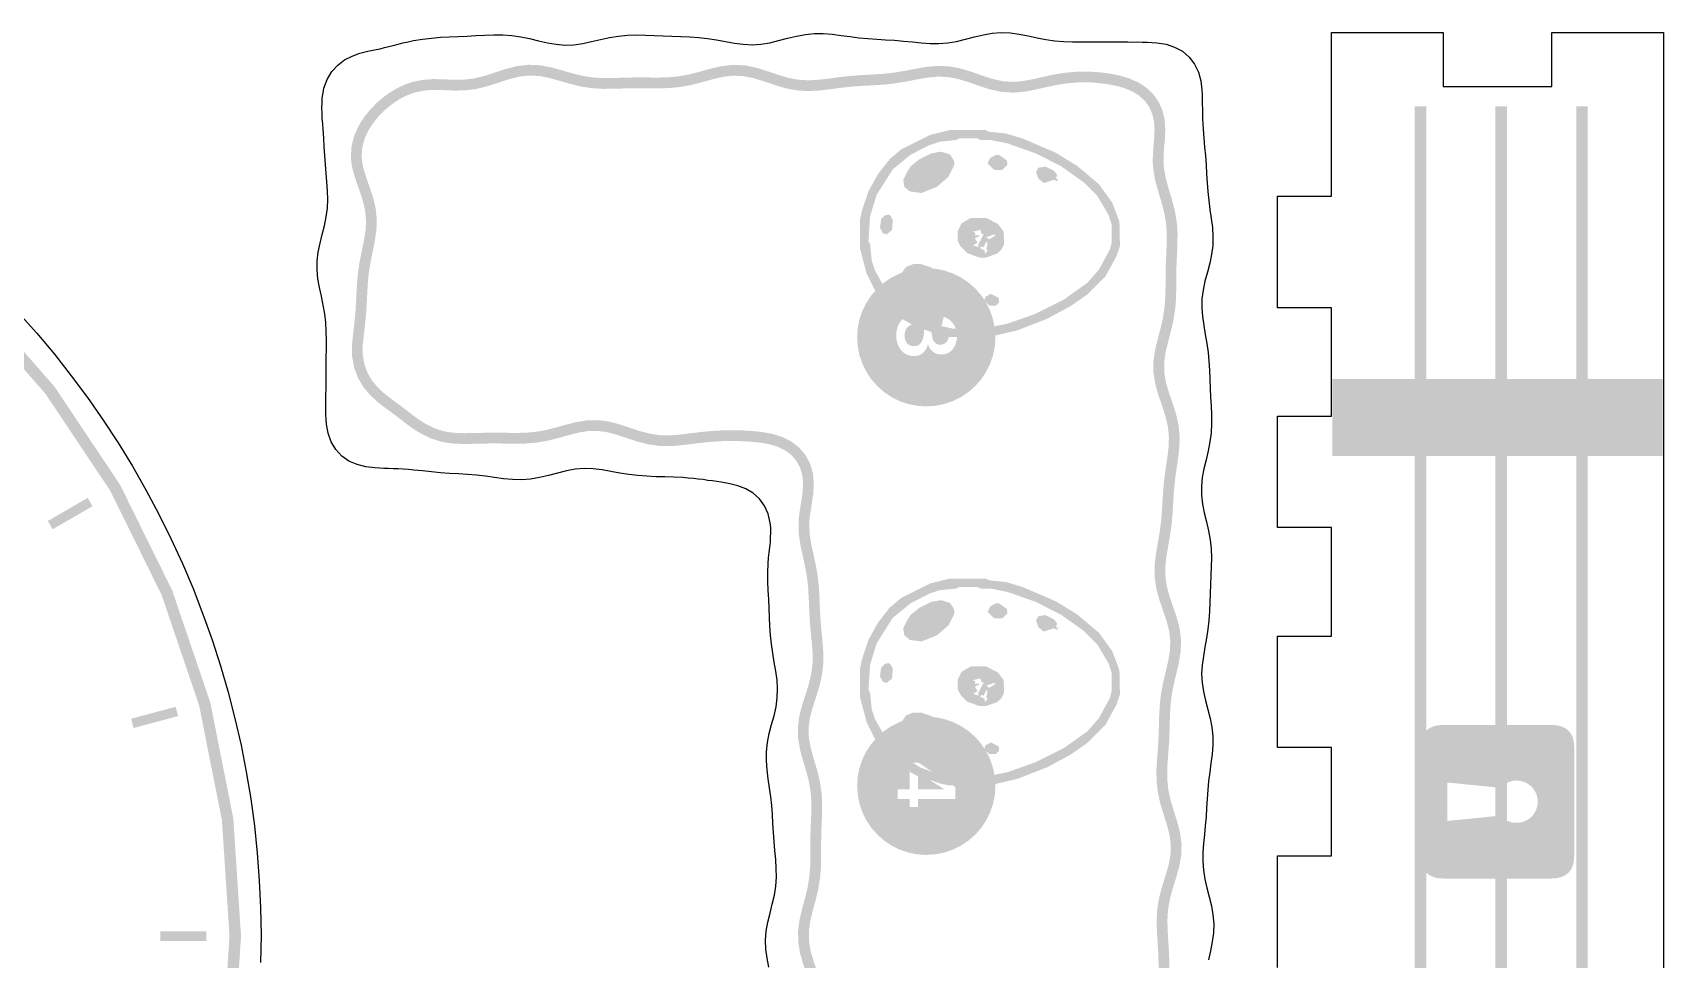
# Model space of a CAD drawing. Header units: millimetres. Extents: x 7 to 181, y 8 to 291.
# Drawn here: x 91.2 to 176, y 116.8 to 165 of the extents above; entities that cross this region are included whole.
import ezdxf

# ---------------------------------------------------------------- set-up
doc = ezdxf.new("R2010")
doc.units = ezdxf.units.MM
doc.layers.add('CUT', color=1, linetype='Continuous')
doc.layers.add('RASTER', color=7, linetype='Continuous')

msp = doc.modelspace()

# ---------------------------------------------------------------- hatches: boundary and pattern name
at = {"layer": 'RASTER'}
h = msp.add_hatch(color=7, dxfattribs=at)
h.paths.add_polyline_path([(102, 118), (101.598, 111.865), (100.398, 105.836), (98.422, 100.014), (95.703, 94.5), (92.288, 89.388), (88.234, 84.766), (83.612, 80.712), (78.5, 77.297), (72.986, 74.578), (67.164, 72.601), (61.135, 71.402), (55, 71), (48.865, 71.402), (42.835, 72.601), (37.014, 74.578), (31.5, 77.297), (26.388, 80.712), (21.766, 84.766), (17.712, 89.388), (14.297, 94.5), (11.578, 100.014), (9.601, 105.836), (8.402, 111.865), (8, 118), (8.402, 124.135), (9.601, 130.164), (11.578, 135.986), (14.297, 141.5), (17.712, 146.612), (21.766, 151.234), (26.388, 155.288), (31.5, 158.703), (37.014, 161.422), (42.835, 163.399), (48.865, 164.598), (55, 165), (61.135, 164.598), (67.164, 163.399), (72.986, 161.422), (78.5, 158.703), (83.612, 155.288), (88.234, 151.234), (92.288, 146.612), (95.703, 141.5), (98.422, 135.986), (100.398, 130.164), (101.598, 124.135)])
h.paths.add_polyline_path([(101.4, 118), (101.003, 111.944), (99.819, 105.991), (97.868, 100.243), (95.184, 94.8), (91.812, 89.753), (87.81, 85.19), (83.246, 81.188), (78.2, 77.816), (72.756, 75.132), (67.009, 73.181), (61.056, 71.997), (55, 71.6), (48.944, 71.997), (42.991, 73.181), (37.243, 75.132), (31.8, 77.816), (26.753, 81.188), (22.19, 85.19), (18.188, 89.753), (14.816, 94.8), (12.132, 100.243), (10.181, 105.991), (8.997, 111.944), (8.6, 118), (8.997, 124.056), (10.181, 130.009), (12.132, 135.757), (14.816, 141.2), (18.188, 146.247), (22.19, 150.81), (26.753, 154.812), (31.8, 158.184), (37.243, 160.868), (42.991, 162.819), (48.944, 164.003), (55, 164.4), (61.056, 164.003), (67.009, 162.819), (72.756, 160.868), (78.2, 158.184), (83.246, 154.812), (87.81, 150.81), (91.812, 146.247), (95.184, 141.2), (97.868, 135.757), (99.819, 130.009), (101.003, 124.056)], flags=0)
for points in [[(135.278, 97.627), (134.777, 97.63), (134.336, 97.717), (133.933, 97.875), (133.57, 98.091), (133.246, 98.351), (132.961, 98.644), (132.71, 98.965), (132.492, 99.313), (132.307, 99.689), (132.163, 100.095), (132.07, 100.531), (132.039, 101), (132.079, 101.508), (132.131, 101.768), (132.189, 102.043), (132.32, 102.605), (132.415, 103.189), (132.437, 103.786), (132.367, 104.384), (132.218, 104.97), (132.024, 105.539), (131.835, 106.088), (131.691, 106.62), (131.617, 107.141), (131.618, 107.662), (131.679, 108.195), (131.777, 108.744), (131.878, 109.307), (131.958, 109.877), (132.01, 110.446), (132.042, 111.008), (132.074, 111.561), (132.123, 112.109), (132.194, 112.659), (132.276, 113.218), (132.343, 113.791), (132.362, 114.378), (132.309, 114.97), (132.18, 115.558), (131.999, 116.131), (131.808, 116.685), (131.651, 117.221), (131.563, 117.741), (131.557, 118.255), (131.63, 118.779), (131.76, 119.319), (131.911, 119.877), (132.047, 120.449), (132.14, 121.028), (132.186, 121.605), (132.196, 122.174), (132.195, 122.733), (132.202, 123.285), (132.221, 123.838), (132.245, 124.4), (132.25, 124.972), (132.211, 125.554), (132.115, 126.137), (131.969, 126.712), (131.801, 127.272), (131.651, 127.814), (131.557, 128.339), (131.543, 128.853), (131.613, 129.37), (131.755, 129.903), (131.936, 130.455), (132.112, 131.025), (132.245, 131.609), (132.31, 132.198), (132.31, 132.782), (132.268, 133.353), (132.212, 133.912), (132.165, 134.463), (132.135, 135.014), (132.114, 135.572), (132.083, 136.139), (132.023, 136.712), (131.927, 137.285), (131.804, 137.849), (131.683, 138.399), (131.598, 138.932), (131.579, 139.46), (131.591, 139.707), (131.624, 139.959), (131.705, 140.483), (131.782, 141.007), (131.817, 141.543), (131.772, 142.079), (131.626, 142.593), (131.376, 143.059), (131.033, 143.455), (130.618, 143.768), (130.158, 143.994), (129.673, 144.145), (129.177, 144.238), (128.675, 144.293), (128.159, 144.327), (127.618, 144.343), (127.329, 144.337), (127.04, 144.332), (126.493, 144.299), (125.945, 144.248), (125.402, 144.181), (124.869, 144.114), (124.35, 144.073), (123.841, 144.079), (123.334, 144.147), (122.82, 144.276), (122.292, 144.449), (121.746, 144.632), (121.182, 144.783), (120.605, 144.864), (120.024, 144.856), (119.453, 144.766), (118.898, 144.625), (118.36, 144.472), (117.835, 144.341), (117.318, 144.252), (116.801, 144.208), (116.276, 144.199), (115.741, 144.207), (115.198, 144.213), (114.654, 144.206), (114.115, 144.192), (113.586, 144.185), (113.062, 144.207), (112.799, 144.243), (112.542, 144.289), (112.052, 144.45), (111.621, 144.663), (111.241, 144.905), (110.903, 145.152), (110.596, 145.39), (110.302, 145.615), (110.011, 145.829), (109.715, 146.048), (109.414, 146.288), (109.116, 146.569), (108.837, 146.902), (108.6, 147.294), (108.429, 147.741), (108.339, 148.245), (108.334, 148.509), (108.339, 148.779), (108.392, 149.311), (108.456, 149.849), (108.509, 150.395), (108.545, 150.94), (108.57, 151.48), (108.6, 152.011), (108.652, 152.536), (108.734, 153.06), (108.841, 153.592), (108.954, 154.136), (109.041, 154.696), (109.069, 155.269), (109.016, 155.846), (108.885, 156.415), (108.705, 156.969), (108.515, 157.505), (108.356, 158.03), (108.308, 158.29), (108.277, 158.551), (108.309, 159.064), (108.436, 159.531), (108.634, 159.956), (108.878, 160.335), (109.15, 160.668), (109.437, 160.961), (109.735, 161.22), (110.046, 161.447), (110.375, 161.646), (110.728, 161.812), (111.112, 161.94), (111.531, 162.023), (111.988, 162.059), (112.491, 162.053), (112.756, 162.035), (113.044, 162.025), (113.621, 162.028), (114.214, 162.1), (114.8, 162.241), (115.371, 162.424), (115.924, 162.605), (116.458, 162.743), (116.977, 162.806), (117.494, 162.784), (118.023, 162.684), (118.571, 162.532), (119.136, 162.368), (119.715, 162.23), (120.3, 162.143), (120.883, 162.112), (121.455, 162.118), (122.017, 162.136), (122.572, 162.147), (123.128, 162.144), (123.693, 162.139), (124.268, 162.152), (124.85, 162.207), (125.432, 162.313), (126.005, 162.46), (126.562, 162.615), (127.101, 162.74), (127.624, 162.8), (128.141, 162.778), (128.666, 162.674), (129.208, 162.507), (129.77, 162.315), (130.349, 162.143), (130.941, 162.031), (131.536, 161.996), (132.121, 162.027), (132.692, 162.095), (133.251, 162.17), (133.803, 162.23), (134.355, 162.269), (134.915, 162.297), (135.484, 162.335), (136.058, 162.399), (136.63, 162.493), (137.191, 162.603), (137.738, 162.698), (138.268, 162.747), (138.79, 162.727), (139.316, 162.629), (139.855, 162.466), (140.413, 162.269), (140.991, 162.083), (141.584, 161.955), (142.186, 161.915), (142.782, 161.963), (143.362, 162.072), (143.926, 162.202), (144.476, 162.318), (145.019, 162.4), (145.565, 162.447), (145.836, 162.451), (146.11, 162.452), (146.634, 162.417), (147.128, 162.353), (147.591, 162.262), (148.02, 162.138), (148.411, 161.97), (148.757, 161.752), (149.049, 161.482), (149.277, 161.163), (149.437, 160.8), (149.527, 160.399), (149.553, 159.967), (149.53, 159.506), (149.487, 159.015), (149.462, 158.494), (149.462, 158.21), (149.49, 157.91), (149.588, 157.336), (149.745, 156.761), (149.915, 156.203), (150.058, 155.661), (150.151, 155.129), (150.189, 154.595), (150.184, 154.053), (150.159, 153.5), (150.135, 152.937), (150.124, 152.373), (150.123, 151.815), (150.112, 151.266), (150.073, 150.726), (149.99, 150.189), (149.865, 149.645), (149.716, 149.088), (149.578, 148.513), (149.495, 147.921), (149.498, 147.32), (149.595, 146.723), (149.763, 146.142), (149.957, 145.579), (150.131, 145.035), (150.251, 144.506), (150.3, 143.984), (150.283, 143.455), (150.218, 142.913), (150.133, 142.356), (150.057, 141.79), (150.003, 141.221), (149.968, 140.657), (149.937, 140.102), (149.889, 139.555), (149.816, 139.008), (149.719, 138.455), (149.622, 137.888), (149.556, 137.306), (149.556, 136.712), (149.639, 136.117), (149.795, 135.532), (149.99, 134.965), (150.176, 134.417), (150.313, 133.887), (150.373, 133.369), (150.353, 132.85), (150.264, 132.318), (150.134, 131.769), (149.999, 131.204), (149.891, 130.629), (149.825, 130.052), (149.794, 129.481), (149.78, 128.92), (149.762, 128.366), (149.729, 127.814), (149.686, 127.255), (149.652, 126.685), (149.656, 126.103), (149.719, 125.516), (149.846, 124.932), (150.017, 124.361), (150.193, 123.808), (150.331, 123.273), (150.399, 122.754), (150.382, 122.24), (150.285, 121.715), (150.129, 121.173), (149.953, 120.612), (149.8, 120.035), (149.699, 119.45), (149.662, 118.864), (149.673, 118.288), (149.708, 117.724), (149.742, 117.169), (149.761, 116.617), (149.771, 116.059), (149.787, 115.492), (149.831, 114.917), (149.919, 114.339), (150.045, 113.767), (150.188, 113.208), (150.309, 112.666), (150.375, 112.141), (150.365, 111.625), (150.272, 111.104), (150.112, 110.567), (149.917, 110.011), (149.734, 109.436), (149.605, 108.846), (149.556, 108.251), (149.583, 107.662), (149.662, 107.087), (149.756, 106.526), (149.839, 105.976), (149.897, 105.429), (149.933, 104.878), (149.964, 104.318), (150.01, 103.75), (150.08, 103.18), (150.169, 102.618), (150.254, 102.063), (150.277, 101.792), (150.288, 101.525), (150.23, 101.015), (150.083, 100.56), (149.86, 100.16), (149.583, 99.818), (149.276, 99.534), (148.959, 99.299), (148.642, 99.096), (148.328, 98.904), (148.013, 98.709), (147.688, 98.5), (147.34, 98.278), (146.955, 98.055), (146.509, 97.844), (146.749, 97.338), (147.215, 97.559), (147.63, 97.799), (147.989, 98.028), (148.312, 98.235), (148.621, 98.427), (148.939, 98.621), (149.278, 98.839), (149.635, 99.104), (149.993, 99.436), (150.325, 99.847), (150.597, 100.338), (150.778, 100.897), (150.847, 101.49), (150.836, 101.825), (150.81, 102.135), (150.722, 102.704), (150.635, 103.258), (150.567, 103.806), (150.524, 104.355), (150.492, 104.912), (150.455, 105.478), (150.395, 106.048), (150.31, 106.615), (150.216, 107.171), (150.141, 107.713), (150.116, 108.241), (150.159, 108.763), (150.275, 109.29), (150.449, 109.833), (150.645, 110.394), (150.817, 110.974), (150.922, 111.57), (150.935, 112.17), (150.861, 112.763), (150.733, 113.338), (150.591, 113.896), (150.47, 114.441), (150.388, 114.98), (150.346, 115.522), (150.331, 116.072), (150.322, 116.631), (150.301, 117.196), (150.268, 117.758), (150.233, 118.311), (150.222, 118.852), (150.256, 119.384), (150.347, 119.915), (150.492, 120.456), (150.666, 121.012), (150.83, 121.587), (150.939, 122.179), (150.959, 122.782), (150.881, 123.38), (150.732, 123.962), (150.553, 124.526), (150.389, 125.072), (150.272, 125.606), (150.215, 126.135), (150.212, 126.67), (150.245, 127.217), (150.288, 127.776), (150.322, 128.34), (150.34, 128.904), (150.354, 129.459), (150.383, 130.005), (150.445, 130.545), (150.547, 131.088), (150.679, 131.64), (150.813, 132.208), (150.91, 132.793), (150.933, 133.391), (150.863, 133.99), (150.713, 134.577), (150.52, 135.146), (150.331, 135.696), (150.188, 136.229), (150.115, 136.751), (150.115, 137.274), (150.176, 137.809), (150.272, 138.359), (150.369, 138.923), (150.446, 139.493), (150.496, 140.062), (150.528, 140.624), (150.561, 141.178), (150.614, 141.726), (150.688, 142.277), (150.773, 142.837), (150.842, 143.412), (150.861, 144.001), (150.805, 144.595), (150.672, 145.183), (150.489, 145.756), (150.297, 146.311), (150.142, 146.847), (150.056, 147.367), (150.054, 147.883), (150.129, 148.408), (150.259, 148.95), (150.408, 149.51), (150.54, 150.083), (150.63, 150.663), (150.672, 151.24), (150.683, 151.809), (150.685, 152.367), (150.695, 152.92), (150.719, 153.475), (150.745, 154.038), (150.749, 154.613), (150.707, 155.197), (150.606, 155.781), (150.454, 156.356), (150.284, 156.916), (150.135, 157.458), (150.044, 157.991), (150.022, 158.236), (150.022, 158.476), (150.046, 158.977), (150.089, 159.467), (150.113, 159.969), (150.082, 160.477), (149.97, 160.975), (149.764, 161.441), (149.469, 161.853), (149.098, 162.197), (148.672, 162.466), (148.209, 162.665), (147.723, 162.807), (147.217, 162.906), (146.689, 162.975), (146.134, 163.012), (145.83, 163.012), (145.53, 163.006), (144.953, 162.957), (144.376, 162.869), (143.805, 162.749), (143.247, 162.62), (142.707, 162.519), (142.182, 162.476), (141.663, 162.51), (141.136, 162.624), (140.592, 162.8), (140.03, 162.998), (139.448, 163.174), (138.853, 163.283), (138.254, 163.307), (137.664, 163.254), (137.09, 163.154), (136.53, 163.045), (135.981, 162.954), (135.434, 162.893), (134.882, 162.857), (134.321, 162.828), (133.753, 162.788), (133.184, 162.727), (132.622, 162.651), (132.073, 162.585), (131.537, 162.556), (131.011, 162.587), (130.482, 162.688), (129.94, 162.848), (129.381, 163.04), (128.803, 163.217), (128.207, 163.335), (127.603, 163.36), (127.006, 163.292), (126.424, 163.158), (125.86, 163.001), (125.312, 162.861), (124.773, 162.762), (124.235, 162.712), (123.689, 162.699), (123.132, 162.705), (122.568, 162.707), (122.002, 162.696), (121.443, 162.678), (120.895, 162.672), (120.356, 162.701), (119.821, 162.78), (119.279, 162.909), (118.724, 163.071), (118.15, 163.23), (117.559, 163.34), (116.955, 163.366), (116.354, 163.294), (115.766, 163.143), (115.198, 162.957), (114.649, 162.781), (114.114, 162.652), (113.586, 162.587), (113.049, 162.586), (112.784, 162.595), (112.508, 162.613), (111.97, 162.619), (111.455, 162.578), (110.97, 162.482), (110.521, 162.332), (110.111, 162.14), (109.735, 161.914), (109.385, 161.658), (109.052, 161.369), (108.731, 161.041), (108.424, 160.663), (108.143, 160.226), (107.909, 159.722), (107.756, 159.154), (107.717, 158.553), (107.753, 158.209), (107.814, 157.888), (107.983, 157.33), (108.174, 156.788), (108.345, 156.265), (108.462, 155.757), (108.508, 155.257), (108.484, 154.753), (108.403, 154.237), (108.292, 153.704), (108.182, 153.159), (108.096, 152.607), (108.041, 152.055), (108.01, 151.509), (107.985, 150.972), (107.951, 150.44), (107.898, 149.909), (107.835, 149.371), (107.781, 148.819), (107.773, 148.508), (107.783, 148.176), (107.889, 147.592), (108.096, 147.049), (108.38, 146.578), (108.707, 146.186), (109.046, 145.865), (109.373, 145.603), (109.679, 145.378), (109.966, 145.166), (110.254, 144.946), (110.566, 144.704), (110.926, 144.441), (111.348, 144.174), (111.841, 143.931), (112.392, 143.749), (112.711, 143.69), (113.02, 143.648), (113.578, 143.625), (114.126, 143.632), (114.665, 143.646), (115.199, 143.652), (115.734, 143.647), (116.277, 143.639), (116.829, 143.648), (117.39, 143.696), (117.951, 143.793), (118.504, 143.93), (119.043, 144.084), (119.566, 144.217), (120.072, 144.297), (120.569, 144.305), (121.07, 144.234), (121.584, 144.096), (122.116, 143.917), (122.665, 143.738), (123.228, 143.597), (123.8, 143.52), (124.368, 143.513), (124.926, 143.557), (125.471, 143.625), (126.006, 143.691), (126.536, 143.74), (127.065, 143.773), (127.339, 143.777), (127.611, 143.783), (128.133, 143.767), (128.627, 143.735), (129.096, 143.684), (129.538, 143.601), (129.951, 143.474), (130.325, 143.29), (130.65, 143.046), (130.914, 142.742), (131.106, 142.383), (131.22, 141.979), (131.256, 141.538), (131.225, 141.066), (131.15, 140.567), (131.07, 140.04), (131.032, 139.757), (131.019, 139.455), (131.041, 138.877), (131.132, 138.295), (131.256, 137.73), (131.376, 137.179), (131.468, 136.636), (131.524, 136.095), (131.554, 135.546), (131.575, 134.988), (131.606, 134.424), (131.654, 133.86), (131.709, 133.304), (131.75, 132.76), (131.751, 132.229), (131.692, 131.702), (131.571, 131.171), (131.402, 130.626), (131.217, 130.062), (131.064, 129.48), (130.984, 128.883), (131, 128.281), (131.104, 127.69), (131.262, 127.117), (131.429, 126.562), (131.567, 126.022), (131.655, 125.49), (131.69, 124.956), (131.684, 124.414), (131.661, 123.86), (131.641, 123.298), (131.635, 122.735), (131.636, 122.179), (131.626, 121.632), (131.584, 121.094), (131.497, 120.558), (131.368, 120.015), (131.217, 119.458), (131.079, 118.883), (130.998, 118.291), (131.005, 117.69), (131.105, 117.095), (131.274, 116.515), (131.467, 115.955), (131.639, 115.412), (131.755, 114.884), (131.802, 114.362), (131.784, 113.833), (131.72, 113.291), (131.639, 112.735), (131.566, 112.17), (131.515, 111.602), (131.483, 111.04), (131.451, 110.487), (131.401, 109.941), (131.324, 109.396), (131.225, 108.843), (131.125, 108.277), (131.058, 107.695), (131.058, 107.101), (131.142, 106.507), (131.299, 105.923), (131.494, 105.357), (131.681, 104.81), (131.817, 104.281), (131.877, 103.764), (131.857, 103.246), (131.77, 102.714), (131.642, 102.166), (131.582, 101.879), (131.523, 101.575), (131.478, 101.005), (131.514, 100.455), (131.624, 99.943), (131.791, 99.472), (132.002, 99.041), (132.251, 98.643), (132.539, 98.275), (132.87, 97.935), (133.251, 97.63), (133.687, 97.372), (134.18, 97.179), (134.722, 97.072), (135.274, 97.066)], [(163.7, 161.2), (163.7, 88.8), (163.1, 88.8), (163.1, 161.2)], [(167.9, 161.2), (167.9, 88.8), (167.3, 88.8), (167.3, 161.2)], [(172.1, 161.2), (172.1, 88.8), (171.5, 88.8), (171.5, 161.2)], [(176, 147), (176, 143), (158.8, 143), (158.8, 147)], [(162.79, 145), (162.785, 144.928), (162.771, 144.858), (162.748, 144.79), (162.716, 144.725), (162.676, 144.665), (162.629, 144.611), (162.575, 144.564), (162.515, 144.524), (162.45, 144.492), (162.382, 144.469), (162.312, 144.455), (162.24, 144.45), (162.168, 144.455), (162.098, 144.469), (162.03, 144.492), (161.965, 144.524), (161.905, 144.564), (161.851, 144.611), (161.804, 144.665), (161.764, 144.725), (161.732, 144.79), (161.709, 144.858), (161.695, 144.928), (161.69, 145), (161.695, 145.072), (161.709, 145.142), (161.732, 145.21), (161.764, 145.275), (161.804, 145.335), (161.851, 145.389), (161.905, 145.436), (161.965, 145.476), (162.03, 145.508), (162.098, 145.531), (162.168, 145.545), (162.24, 145.55), (162.312, 145.545), (162.382, 145.531), (162.45, 145.508), (162.515, 145.476), (162.575, 145.436), (162.629, 145.389), (162.676, 145.335), (162.716, 145.275), (162.748, 145.21), (162.771, 145.142), (162.785, 145.072)], [(167.95, 145), (167.945, 144.928), (167.931, 144.858), (167.908, 144.79), (167.876, 144.725), (167.836, 144.665), (167.789, 144.611), (167.735, 144.564), (167.675, 144.524), (167.61, 144.492), (167.542, 144.469), (167.472, 144.455), (167.4, 144.45), (167.328, 144.455), (167.258, 144.469), (167.19, 144.492), (167.125, 144.524), (167.065, 144.564), (167.011, 144.611), (166.964, 144.665), (166.924, 144.725), (166.892, 144.79), (166.869, 144.858), (166.855, 144.928), (166.85, 145), (166.855, 145.072), (166.869, 145.142), (166.892, 145.21), (166.924, 145.275), (166.964, 145.335), (167.011, 145.389), (167.065, 145.436), (167.125, 145.476), (167.19, 145.508), (167.258, 145.531), (167.328, 145.545), (167.4, 145.55), (167.472, 145.545), (167.542, 145.531), (167.61, 145.508), (167.675, 145.476), (167.735, 145.436), (167.789, 145.389), (167.836, 145.335), (167.876, 145.275), (167.908, 145.21), (167.931, 145.142), (167.945, 145.072)], [(173.11, 145), (173.105, 144.928), (173.091, 144.858), (173.068, 144.79), (173.036, 144.725), (172.996, 144.665), (172.949, 144.611), (172.895, 144.564), (172.835, 144.524), (172.77, 144.492), (172.702, 144.469), (172.632, 144.455), (172.56, 144.45), (172.488, 144.455), (172.418, 144.469), (172.35, 144.492), (172.285, 144.524), (172.225, 144.564), (172.171, 144.611), (172.124, 144.665), (172.084, 144.725), (172.052, 144.79), (172.029, 144.858), (172.015, 144.928), (172.01, 145), (172.015, 145.072), (172.029, 145.142), (172.052, 145.21), (172.084, 145.275), (172.124, 145.335), (172.171, 145.389), (172.225, 145.436), (172.285, 145.476), (172.35, 145.508), (172.418, 145.531), (172.488, 145.545), (172.56, 145.55), (172.632, 145.545), (172.702, 145.531), (172.77, 145.508), (172.835, 145.476), (172.895, 145.436), (172.949, 145.389), (172.996, 145.335), (173.036, 145.275), (173.068, 145.21), (173.091, 145.142), (173.105, 145.072)], [(91.941, 139.617), (94.019, 140.817), (94.269, 140.383), (92.191, 139.183)], [(96.277, 129.319), (98.595, 129.94), (98.725, 129.457), (96.406, 128.836)], [(97.8, 118.25), (100.2, 118.25), (100.2, 117.75), (97.8, 117.75)]]:
    msp.add_hatch(color=7, dxfattribs=at).paths.add_polyline_path(points)
h = msp.add_hatch(color=7, dxfattribs=at)
h.paths.add_polyline_path([(147.725, 155.199), (147.751, 153.933), (147.579, 153.416), (147.002, 152.357), (146.054, 151.409), (145.193, 150.806), (143.961, 150.143), (142.411, 149.54), (140.947, 149.196), (138.879, 149.196), (138.449, 149.282), (137.157, 149.713), (136.442, 150.117), (135.322, 151.151), (134.978, 151.668), (134.573, 152.469), (134.228, 153.761), (134.228, 155.311), (134.314, 155.742), (134.659, 156.775), (135.15, 157.663), (135.753, 158.438), (136.356, 158.955), (137.846, 159.704), (138.879, 159.962), (140.774, 159.962), (140.947, 159.876), (141.808, 159.79), (142.669, 159.532), (144.418, 158.782), (145.537, 158.093), (146.657, 157.146), (147.346, 156.198)])
h.paths.add_polyline_path([(147.32, 155.053), (147.148, 155.57), (146.571, 156.543), (145.882, 157.232), (144.676, 158.093), (143.358, 158.756), (141.894, 159.273), (141.033, 159.446), (140.516, 159.446), (140.344, 159.532), (139.396, 159.532), (139.224, 159.446), (138.363, 159.359), (137.846, 159.187), (136.873, 158.696), (135.925, 157.921), (135.09, 156.603), (134.745, 155.483), (134.659, 154.191), (134.745, 154.019), (134.831, 153.158), (135.004, 152.641), (135.753, 151.323), (136.27, 150.806), (137.389, 150.117), (138.277, 149.799), (139.052, 149.626), (140.602, 149.626), (141.894, 149.885), (143.358, 150.402), (144.848, 151.151), (146.054, 152.012), (146.657, 152.701), (147.234, 153.761), (147.32, 154.105)], flags=0)
h.paths.add_polyline_path([(144.538, 157.439), (144.478, 157.292), (144.306, 157.378), (143.789, 157.206), (143.505, 157.439), (143.384, 157.783), (143.505, 158.007), (143.875, 158.067), (144.332, 157.835), (144.478, 157.637), (144.418, 157.404)], flags=0)
h.paths.add_polyline_path([(141.868, 158.386), (141.894, 158.154), (141.636, 157.895), (141.205, 157.895), (140.86, 158.24), (141.007, 158.524), (141.291, 158.67), (141.463, 158.67)], flags=0)
h.paths.add_polyline_path([(141.696, 154.682), (141.722, 154.019), (141.575, 153.735), (141.351, 153.528), (140.774, 153.33), (140.43, 153.33), (139.801, 153.563), (139.457, 153.907), (139.31, 154.191), (139.31, 154.708), (139.508, 155.113), (139.999, 155.397), (140.774, 155.397), (141.403, 155.079)], flags=0)
h.paths.add_polyline_path([(141.438, 151.237), (141.463, 151.005), (141.291, 150.832), (140.947, 150.832), (140.688, 151.091), (140.749, 151.289), (141.033, 151.435)], flags=0)
h.paths.add_polyline_path([(141.265, 154.476), (141.205, 154.536), (140.8, 154.39), (140.947, 154.278)], flags=0)
h.paths.add_polyline_path([(140.86, 154.105), (140.8, 154.166), (140.662, 153.873), (140.542, 153.907), (140.456, 153.821), (140.714, 153.701), (140.714, 153.528), (140.86, 153.675), (140.8, 153.787)], flags=0)
h.paths.add_polyline_path([(140.662, 154.562), (140.542, 154.562), (140.49, 154.769), (140.111, 154.682), (140.232, 154.596), (140.197, 154.476), (140.404, 154.51), (140.43, 154.45), (140.197, 154.338), (140.344, 154.105), (140.111, 153.959), (140.404, 153.873), (140.37, 153.993)], flags=0)
h.paths.add_polyline_path([(139.112, 158.386), (139.138, 158.154), (138.819, 157.525), (138.216, 157.008), (137.415, 156.689), (136.812, 156.775), (136.528, 157.008), (136.468, 157.378), (136.7, 157.835), (136.873, 158.093), (137.303, 158.438), (137.932, 158.756), (138.449, 158.843), (138.905, 158.696)], flags=0)
h.paths.add_polyline_path([(138.94, 151.754), (138.966, 151.263), (138.854, 151.03), (138.535, 150.832), (137.846, 150.832), (136.959, 151.237), (136.528, 151.668), (136.295, 152.124), (136.295, 152.383), (136.614, 152.839), (136.985, 152.986), (137.415, 152.986), (137.992, 152.788), (137.958, 152.667), (138.165, 152.357), (138.044, 152.236), (138.363, 152.21), (138.475, 152.064), (138.595, 152.098), (138.595, 151.978), (138.449, 151.866), (138.535, 151.78), (138.767, 151.978), (138.733, 152.064), (138.044, 152.667), (138.104, 152.727), (138.475, 152.495), (138.819, 152.064), (138.879, 151.952), (138.819, 151.806)], flags=0)
h.paths.add_polyline_path([(135.925, 155.285), (135.891, 154.769), (135.606, 154.536), (135.408, 154.596), (135.262, 154.881), (135.322, 155.337), (135.494, 155.509), (135.693, 155.57), (135.805, 155.509)], flags=0)
h = msp.add_hatch(color=7, dxfattribs=at)
h.paths.add_polyline_path([(141.27, 149.179), (141.239, 148.709), (141.147, 148.247), (140.996, 147.801), (140.787, 147.379), (140.526, 146.987), (140.215, 146.633), (139.861, 146.323), (139.47, 146.061), (139.047, 145.853), (138.602, 145.702), (138.14, 145.61), (137.67, 145.579), (137.2, 145.61), (136.738, 145.702), (136.292, 145.853), (135.87, 146.061), (135.479, 146.323), (135.125, 146.633), (134.814, 146.987), (134.553, 147.379), (134.344, 147.801), (134.193, 148.247), (134.101, 148.709), (134.07, 149.179), (134.101, 149.649), (134.193, 150.11), (134.344, 150.556), (134.553, 150.978), (134.814, 151.37), (135.125, 151.724), (135.479, 152.034), (135.87, 152.296), (136.292, 152.504), (136.738, 152.656), (137.2, 152.748), (137.67, 152.778), (138.14, 152.748), (138.602, 152.656), (139.047, 152.504), (139.47, 152.296), (139.861, 152.034), (140.215, 151.724), (140.526, 151.37), (140.787, 150.978), (140.996, 150.556), (141.147, 150.11), (141.239, 149.649)])
h.paths.add_polyline_path([(137.955, 149.574), (137.547, 149.574), (137.547, 149.446), (137.546, 149.416), (137.545, 149.386), (137.543, 149.356), (137.54, 149.325), (137.537, 149.293), (137.532, 149.262), (137.527, 149.23), (137.521, 149.198), (137.514, 149.166), (137.507, 149.134), (137.498, 149.104), (137.488, 149.074), (137.477, 149.045), (137.465, 149.017), (137.452, 148.989), (137.438, 148.962), (137.423, 148.936), (137.407, 148.911), (137.39, 148.887), (137.371, 148.865), (137.35, 148.843), (137.329, 148.823), (137.306, 148.804), (137.281, 148.786), (137.256, 148.769), (137.229, 148.755), (137.2, 148.743), (137.17, 148.733), (137.139, 148.726), (137.107, 148.72), (137.072, 148.717), (137.037, 148.716), (137.004, 148.716), (136.972, 148.719), (136.941, 148.723), (136.912, 148.728), (136.884, 148.735), (136.857, 148.743), (136.832, 148.753), (136.808, 148.765), (136.785, 148.777), (136.763, 148.791), (136.742, 148.805), (136.723, 148.821), (136.704, 148.837), (136.687, 148.855), (136.67, 148.873), (136.655, 148.892), (136.64, 148.912), (136.627, 148.933), (136.615, 148.954), (136.603, 148.976), (136.593, 148.998), (136.584, 149.022), (136.575, 149.046), (136.568, 149.07), (136.561, 149.095), (136.556, 149.12), (136.551, 149.145), (136.547, 149.17), (136.544, 149.194), (136.542, 149.219), (136.541, 149.243), (136.54, 149.268), (136.542, 149.327), (136.548, 149.383), (136.557, 149.437), (136.571, 149.487), (136.588, 149.535), (136.609, 149.58), (136.634, 149.622), (136.663, 149.661), (136.695, 149.697), (136.728, 149.73), (136.763, 149.76), (136.8, 149.788), (136.839, 149.812), (136.879, 149.833), (136.921, 149.851), (136.965, 149.867), (136.816, 150.343), (136.77, 150.327), (136.726, 150.31), (136.683, 150.291), (136.642, 150.271), (136.603, 150.249), (136.565, 150.226), (136.528, 150.201), (136.493, 150.175), (136.46, 150.147), (136.429, 150.118), (136.399, 150.089), (136.37, 150.058), (136.343, 150.026), (136.318, 149.993), (136.295, 149.959), (136.273, 149.924), (136.252, 149.888), (136.233, 149.851), (136.215, 149.814), (136.199, 149.775), (136.184, 149.735), (136.17, 149.695), (136.158, 149.654), (136.147, 149.612), (136.138, 149.569), (136.13, 149.526), (136.123, 149.482), (136.117, 149.437), (136.113, 149.391), (136.109, 149.345), (136.108, 149.298), (136.107, 149.251), (136.108, 149.203), (136.11, 149.156), (136.115, 149.108), (136.121, 149.061), (136.129, 149.014), (136.139, 148.967), (136.151, 148.92), (136.164, 148.873), (136.179, 148.827), (136.196, 148.782), (136.215, 148.738), (136.236, 148.695), (136.258, 148.653), (136.282, 148.613), (136.308, 148.573), (136.336, 148.535), (136.366, 148.498), (136.397, 148.463), (136.431, 148.43), (136.466, 148.399), (136.503, 148.37), (136.542, 148.342), (136.582, 148.317), (136.625, 148.293), (136.67, 148.272), (136.716, 148.253), (136.764, 148.237), (136.814, 148.225), (136.866, 148.215), (136.92, 148.207), (136.975, 148.203), (137.033, 148.202), (137.102, 148.204), (137.168, 148.212), (137.231, 148.226), (137.291, 148.245), (137.349, 148.269), (137.404, 148.299), (137.457, 148.333), (137.506, 148.374), (137.553, 148.418), (137.594, 148.466), (137.632, 148.517), (137.665, 148.572), (137.694, 148.629), (137.719, 148.69), (137.739, 148.754), (137.755, 148.822), (137.763, 148.822), (137.78, 148.762), (137.801, 148.705), (137.826, 148.651), (137.855, 148.6), (137.888, 148.553), (137.925, 148.508), (137.967, 148.467), (138.012, 148.429), (138.06, 148.395), (138.11, 148.365), (138.161, 148.34), (138.214, 148.319), (138.269, 148.303), (138.325, 148.292), (138.383, 148.285), (138.443, 148.282), (138.493, 148.284), (138.542, 148.287), (138.589, 148.293), (138.634, 148.302), (138.678, 148.312), (138.72, 148.325), (138.761, 148.341), (138.8, 148.359), (138.837, 148.379), (138.873, 148.401), (138.908, 148.424), (138.941, 148.45), (138.972, 148.477), (139.002, 148.506), (139.03, 148.537), (139.057, 148.569), (139.082, 148.603), (139.106, 148.639), (139.128, 148.675), (139.148, 148.714), (139.167, 148.753), (139.184, 148.794), (139.2, 148.836), (139.214, 148.879), (139.226, 148.924), (139.237, 148.969), (139.246, 149.014), (139.254, 149.06), (139.26, 149.107), (139.264, 149.154), (139.266, 149.202), (139.267, 149.251), (139.266, 149.295), (139.264, 149.339), (139.26, 149.382), (139.254, 149.425), (139.247, 149.467), (139.238, 149.509), (139.228, 149.55), (139.216, 149.591), (139.203, 149.631), (139.188, 149.669), (139.172, 149.707), (139.155, 149.744), (139.137, 149.78), (139.117, 149.815), (139.096, 149.849), (139.074, 149.882), (139.05, 149.913), (139.026, 149.944), (139.001, 149.973), (138.974, 150.002), (138.946, 150.029), (138.918, 150.054), (138.888, 150.079), (138.857, 150.103), (138.825, 150.125), (138.793, 150.145), (138.759, 150.164), (138.725, 150.181), (138.69, 150.196), (138.654, 150.21), (138.617, 150.222), (138.579, 150.232), (138.456, 149.752), (138.498, 149.739), (138.539, 149.724), (138.577, 149.706), (138.613, 149.686), (138.647, 149.664), (138.679, 149.639), (138.709, 149.612), (138.736, 149.582), (138.761, 149.55), (138.783, 149.517), (138.801, 149.481), (138.816, 149.443), (138.827, 149.403), (138.836, 149.362), (138.841, 149.318), (138.842, 149.272), (138.842, 149.249), (138.84, 149.226), (138.838, 149.203), (138.835, 149.18), (138.831, 149.158), (138.826, 149.136), (138.82, 149.113), (138.813, 149.092), (138.805, 149.07), (138.796, 149.049), (138.787, 149.029), (138.776, 149.01), (138.765, 148.991), (138.754, 148.973), (138.741, 148.955), (138.728, 148.939), (138.713, 148.923), (138.698, 148.907), (138.683, 148.893), (138.666, 148.88), (138.649, 148.867), (138.63, 148.855), (138.611, 148.845), (138.592, 148.835), (138.571, 148.826), (138.55, 148.818), (138.528, 148.811), (138.506, 148.806), (138.483, 148.802), (138.459, 148.799), (138.434, 148.797), (138.409, 148.796), (138.375, 148.797), (138.342, 148.8), (138.311, 148.804), (138.282, 148.811), (138.255, 148.819), (138.229, 148.829), (138.204, 148.84), (138.182, 148.854), (138.161, 148.869), (138.141, 148.885), (138.122, 148.902), (138.104, 148.92), (138.087, 148.94), (138.072, 148.96), (138.057, 148.982), (138.044, 149.005), (138.032, 149.028), (138.02, 149.052), (138.01, 149.077), (138.001, 149.103), (137.992, 149.129), (137.985, 149.155), (137.979, 149.183), (137.974, 149.211), (137.969, 149.239), (137.965, 149.267), (137.962, 149.295), (137.959, 149.324), (137.957, 149.352), (137.956, 149.381), (137.955, 149.409), (137.955, 149.438), (137.955, 149.574)], flags=0)
h = msp.add_hatch(color=7, dxfattribs=at)
h.paths.add_polyline_path([(147.725, 131.849), (147.751, 130.583), (147.579, 130.066), (147.002, 129.007), (146.054, 128.059), (145.193, 127.456), (143.961, 126.793), (142.411, 126.19), (140.947, 125.846), (138.879, 125.846), (138.449, 125.932), (137.157, 126.363), (136.442, 126.767), (135.322, 127.801), (134.978, 128.318), (134.573, 129.119), (134.228, 130.411), (134.228, 131.961), (134.314, 132.392), (134.659, 133.425), (135.15, 134.313), (135.753, 135.088), (136.356, 135.605), (137.846, 136.354), (138.879, 136.612), (140.774, 136.612), (140.947, 136.526), (141.808, 136.44), (142.669, 136.182), (144.418, 135.432), (145.537, 134.743), (146.657, 133.796), (147.346, 132.848)])
h.paths.add_polyline_path([(147.32, 131.703), (147.148, 132.22), (146.571, 133.193), (145.882, 133.882), (144.676, 134.743), (143.358, 135.406), (141.894, 135.923), (141.033, 136.096), (140.516, 136.096), (140.344, 136.182), (139.396, 136.182), (139.224, 136.096), (138.363, 136.009), (137.846, 135.837), (136.873, 135.346), (135.925, 134.571), (135.09, 133.253), (134.745, 132.133), (134.659, 130.841), (134.745, 130.669), (134.831, 129.808), (135.004, 129.291), (135.753, 127.973), (136.27, 127.456), (137.389, 126.767), (138.277, 126.449), (139.052, 126.276), (140.602, 126.276), (141.894, 126.535), (143.358, 127.052), (144.848, 127.801), (146.054, 128.662), (146.657, 129.351), (147.234, 130.411), (147.32, 130.755)], flags=0)
h.paths.add_polyline_path([(144.538, 134.089), (144.478, 133.942), (144.306, 134.028), (143.789, 133.856), (143.505, 134.089), (143.384, 134.433), (143.505, 134.657), (143.875, 134.717), (144.332, 134.485), (144.478, 134.287), (144.418, 134.054)], flags=0)
h.paths.add_polyline_path([(141.868, 135.036), (141.894, 134.804), (141.636, 134.545), (141.205, 134.545), (140.86, 134.89), (141.007, 135.174), (141.291, 135.32), (141.463, 135.32)], flags=0)
h.paths.add_polyline_path([(141.696, 131.332), (141.722, 130.669), (141.575, 130.385), (141.351, 130.178), (140.774, 129.98), (140.43, 129.98), (139.801, 130.213), (139.457, 130.557), (139.31, 130.841), (139.31, 131.358), (139.508, 131.763), (139.999, 132.047), (140.774, 132.047), (141.403, 131.729)], flags=0)
h.paths.add_polyline_path([(141.438, 127.887), (141.463, 127.655), (141.291, 127.482), (140.947, 127.482), (140.688, 127.741), (140.749, 127.939), (141.033, 128.085)], flags=0)
h.paths.add_polyline_path([(141.265, 131.126), (141.205, 131.186), (140.8, 131.04), (140.947, 130.928)], flags=0)
h.paths.add_polyline_path([(140.86, 130.755), (140.8, 130.816), (140.662, 130.523), (140.542, 130.557), (140.456, 130.471), (140.714, 130.351), (140.714, 130.178), (140.86, 130.325), (140.8, 130.437)], flags=0)
h.paths.add_polyline_path([(140.662, 131.212), (140.542, 131.212), (140.49, 131.419), (140.111, 131.332), (140.232, 131.246), (140.197, 131.126), (140.404, 131.16), (140.43, 131.1), (140.197, 130.988), (140.344, 130.755), (140.111, 130.609), (140.404, 130.523), (140.37, 130.643)], flags=0)
h.paths.add_polyline_path([(139.112, 135.036), (139.138, 134.804), (138.819, 134.175), (138.216, 133.658), (137.415, 133.339), (136.812, 133.425), (136.528, 133.658), (136.468, 134.028), (136.7, 134.485), (136.873, 134.743), (137.303, 135.088), (137.932, 135.406), (138.449, 135.493), (138.905, 135.346)], flags=0)
h.paths.add_polyline_path([(138.94, 128.404), (138.966, 127.913), (138.854, 127.68), (138.535, 127.482), (137.846, 127.482), (136.959, 127.887), (136.528, 128.318), (136.295, 128.774), (136.295, 129.033), (136.614, 129.489), (136.985, 129.636), (137.415, 129.636), (137.992, 129.438), (137.958, 129.317), (138.165, 129.007), (138.044, 128.886), (138.363, 128.86), (138.475, 128.714), (138.595, 128.748), (138.595, 128.628), (138.449, 128.516), (138.535, 128.43), (138.767, 128.628), (138.733, 128.714), (138.044, 129.317), (138.104, 129.377), (138.475, 129.145), (138.819, 128.714), (138.879, 128.602), (138.819, 128.456)], flags=0)
h.paths.add_polyline_path([(135.925, 131.935), (135.891, 131.419), (135.606, 131.186), (135.408, 131.246), (135.262, 131.531), (135.322, 131.987), (135.494, 132.159), (135.693, 132.22), (135.805, 132.159)], flags=0)
h = msp.add_hatch(color=7, dxfattribs=at)
h.paths.add_polyline_path([(141.27, 125.829), (141.239, 125.359), (141.147, 124.897), (140.996, 124.451), (140.787, 124.029), (140.526, 123.637), (140.215, 123.283), (139.861, 122.973), (139.47, 122.711), (139.047, 122.503), (138.602, 122.352), (138.14, 122.26), (137.67, 122.229), (137.2, 122.26), (136.738, 122.352), (136.292, 122.503), (135.87, 122.711), (135.479, 122.973), (135.125, 123.283), (134.814, 123.637), (134.553, 124.029), (134.344, 124.451), (134.193, 124.897), (134.101, 125.359), (134.07, 125.829), (134.101, 126.299), (134.193, 126.76), (134.344, 127.206), (134.553, 127.628), (134.814, 128.02), (135.125, 128.374), (135.479, 128.684), (135.87, 128.946), (136.292, 129.154), (136.738, 129.306), (137.2, 129.398), (137.67, 129.428), (138.14, 129.398), (138.602, 129.306), (139.047, 129.154), (139.47, 128.946), (139.861, 128.684), (140.215, 128.374), (140.526, 128.02), (140.787, 127.628), (140.996, 127.206), (141.147, 126.76), (141.239, 126.299)])
h.paths.add_polyline_path([(136.808, 125.646), (136.183, 125.646), (136.183, 125.145), (136.808, 125.145), (136.808, 124.724), (137.245, 124.724), (137.245, 125.145), (139.191, 125.145), (139.191, 125.756), (137.258, 127.035), (136.808, 127.035), (136.808, 125.646)], flags=0)
h.paths.add_polyline_path([(138.592, 125.646), (137.245, 125.646), (137.245, 126.508), (138.592, 125.655), (138.592, 125.646)], flags=0)
h = msp.add_hatch(color=7, dxfattribs=at)
h.paths.add_polyline_path([(170.2, 129), (170.481, 128.981), (170.725, 128.925), (170.931, 128.831), (171.1, 128.7), (171.231, 128.531), (171.325, 128.325), (171.381, 128.081), (171.4, 127.8), (171.4, 122.2), (171.381, 121.919), (171.325, 121.675), (171.231, 121.469), (171.1, 121.3), (170.931, 121.169), (170.725, 121.075), (170.481, 121.019), (170.2, 121), (164.6, 121), (164.319, 121.019), (164.075, 121.075), (163.869, 121.169), (163.7, 121.3), (163.569, 121.469), (163.475, 121.675), (163.419, 121.919), (163.4, 122.2), (163.4, 127.8), (163.419, 128.081), (163.475, 128.325), (163.569, 128.531), (163.7, 128.7), (163.869, 128.831), (164.075, 128.925), (164.319, 128.981), (164.6, 129)])
h.paths.add_polyline_path([(169.5, 125), (169.491, 124.856), (169.463, 124.715), (169.416, 124.579), (169.353, 124.45), (169.273, 124.33), (169.178, 124.222), (169.07, 124.127), (168.95, 124.047), (168.821, 123.984), (168.685, 123.937), (168.544, 123.909), (168.4, 123.9), (168.256, 123.909), (168.115, 123.937), (167.979, 123.984), (167.85, 124.047), (167.73, 124.127), (167.622, 124.222), (167.527, 124.33), (167.447, 124.45), (167.384, 124.579), (167.337, 124.715), (167.309, 124.856), (167.3, 125), (167.309, 125.144), (167.337, 125.285), (167.384, 125.421), (167.447, 125.55), (167.527, 125.67), (167.622, 125.778), (167.73, 125.873), (167.85, 125.953), (167.979, 126.016), (168.115, 126.063), (168.256, 126.091), (168.4, 126.1), (168.544, 126.091), (168.685, 126.063), (168.821, 126.016), (168.95, 125.953), (169.07, 125.873), (169.178, 125.778), (169.273, 125.67), (169.353, 125.55), (169.416, 125.421), (169.463, 125.285), (169.491, 125.144)], flags=0)
h.paths.add_polyline_path([(167.8, 125.7), (164.8, 126), (164.8, 124), (167.8, 124.3), (167.8, 125.7)], flags=0)

# ---------------------------------------------------------------- linework, layer by layer
at = {"layer": 'CUT'}
for points in [[(129.482, 116.384), (129.388, 116.853), (129.324, 117.323), (129.306, 117.794), (129.341, 118.265), (129.423, 118.736), (129.536, 119.204), (129.656, 119.671), (129.762, 120.136), (129.835, 120.6), (129.868, 121.064), (129.864, 121.528), (129.833, 121.993), (129.791, 122.46), (129.748, 122.927), (129.713, 123.395), (129.685, 123.862), (129.659, 124.329), (129.624, 124.795), (129.576, 125.261), (129.513, 125.727), (129.444, 126.194), (129.384, 126.662), (129.348, 127.132), (129.353, 127.603), (129.405, 128.074), (129.499, 128.543), (129.619, 129.012), (129.744, 129.478), (129.849, 129.943), (129.914, 130.406), (129.931, 130.869), (129.902, 131.332), (129.837, 131.797), (129.756, 132.264), (129.675, 132.731), (129.608, 133.2), (129.563, 133.668), (129.534, 134.136), (129.516, 134.604), (129.498, 135.071), (129.475, 135.537), (129.448, 136.004), (129.426, 136.472), (129.42, 136.941), (129.442, 137.408), (129.464, 137.689), (129.499, 137.97), (129.523, 138.236), (129.555, 138.505), (129.569, 138.761), (129.583, 139.022), (129.571, 139.268), (129.552, 139.52), (129.447, 139.981), (129.257, 140.401), (128.989, 140.763), (128.657, 141.057), (128.277, 141.282), (127.868, 141.443), (127.44, 141.555), (126.997, 141.636), (126.767, 141.665), (126.541, 141.703), (126.299, 141.73), (126.06, 141.767), (125.803, 141.794), (125.547, 141.827), (125.272, 141.847), (124.994, 141.87), (124.53, 141.891), (124.063, 141.907), (123.596, 141.921), (123.128, 141.941), (122.66, 141.976), (122.191, 142.033), (121.723, 142.109), (121.255, 142.196), (120.79, 142.276), (120.325, 142.331), (119.862, 142.344), (119.399, 142.308), (118.936, 142.225), (118.47, 142.11), (118.003, 141.985), (117.534, 141.873), (117.064, 141.795), (116.593, 141.761), (116.123, 141.772), (115.654, 141.817), (115.186, 141.879), (114.719, 141.943), (114.253, 141.997), (113.787, 142.037), (113.321, 142.066), (112.854, 142.094), (112.386, 142.127), (111.919, 142.17), (111.451, 142.219), (110.987, 142.262), (110.71, 142.289), (110.437, 142.305), (110.181, 142.327), (109.924, 142.335), (109.682, 142.35), (109.435, 142.354), (109.2, 142.369), (108.959, 142.379), (108.492, 142.435), (108.04, 142.547), (107.618, 142.732), (107.241, 142.996), (106.928, 143.335), (106.691, 143.736), (106.533, 144.182), (106.447, 144.656), (106.429, 144.908), (106.412, 145.152), (106.413, 145.409), (106.409, 145.662), (106.418, 145.928), (106.418, 146.191), (106.428, 146.47), (106.43, 146.75), (106.436, 147.205), (106.435, 147.662), (106.436, 148.12), (106.44, 148.577), (106.444, 149.034), (106.438, 149.49), (106.412, 149.945), (106.359, 150.4), (106.28, 150.856), (106.183, 151.312), (106.084, 151.771), (106.004, 152.23), (105.96, 152.691), (105.965, 153.153), (106.019, 153.614), (106.114, 154.074), (106.23, 154.532), (106.345, 154.989), (106.439, 155.444), (106.499, 155.898), (106.52, 156.352), (106.508, 156.807), (106.474, 157.263), (106.431, 157.72), (106.39, 158.178), (106.358, 158.636), (106.331, 159.093), (106.305, 159.55), (106.27, 160.007), (106.25, 160.291), (106.225, 160.578), (106.216, 160.85), (106.206, 161.126), (106.216, 161.386), (106.229, 161.651), (106.269, 161.899), (106.318, 162.153), (106.48, 162.607), (106.721, 163.013), (107.03, 163.353), (107.391, 163.621), (107.783, 163.82), (108.191, 163.963), (108.605, 164.068), (109.031, 164.162), (109.245, 164.204), (109.46, 164.259), (109.692, 164.311), (109.923, 164.375), (110.173, 164.434), (110.427, 164.503), (110.702, 164.561), (110.982, 164.621), (111.446, 164.698), (111.911, 164.757), (112.376, 164.797), (112.84, 164.821), (113.304, 164.838), (113.767, 164.857), (114.23, 164.881), (114.694, 164.908), (115.159, 164.927), (115.624, 164.926), (116.091, 164.895), (116.557, 164.828), (117.022, 164.732), (117.486, 164.619), (117.948, 164.512), (118.409, 164.431), (118.868, 164.395), (119.327, 164.41), (119.787, 164.472), (120.249, 164.57), (120.712, 164.681), (121.177, 164.784), (121.643, 164.862), (122.109, 164.908), (122.575, 164.921), (123.04, 164.911), (123.503, 164.89), (123.967, 164.869), (124.43, 164.852), (124.893, 164.838), (125.358, 164.82), (125.823, 164.787), (126.288, 164.734), (126.753, 164.661), (127.216, 164.575), (127.679, 164.493), (128.14, 164.433), (128.599, 164.412), (129.059, 164.44), (129.519, 164.514), (129.98, 164.623), (130.443, 164.748), (130.908, 164.863), (131.375, 164.949), (131.842, 164.993), (132.309, 164.991), (132.775, 164.954), (133.239, 164.895), (133.703, 164.831), (134.165, 164.774), (134.628, 164.731), (135.09, 164.699), (135.554, 164.672), (136.018, 164.641), (136.482, 164.602), (136.946, 164.554), (137.409, 164.508), (137.87, 164.476), (138.331, 164.473), (138.791, 164.509), (139.251, 164.584), (139.713, 164.691), (140.176, 164.812), (140.641, 164.924), (141.108, 165.005), (141.576, 165.04), (142.043, 165.023), (142.51, 164.961), (142.975, 164.871), (143.438, 164.772), (143.9, 164.684), (144.361, 164.619), (144.823, 164.581), (145.285, 164.565), (145.747, 164.563), (146.211, 164.564), (146.675, 164.561), (147.138, 164.556), (147.599, 164.555), (147.879, 164.552), (148.157, 164.557), (148.419, 164.551), (148.683, 164.555), (148.933, 164.547), (149.187, 164.546), (149.429, 164.529), (149.679, 164.512), (150.151, 164.433), (150.599, 164.288), (151.008, 164.066), (151.36, 163.767), (151.639, 163.4), (151.837, 162.981), (151.959, 162.528), (152.018, 162.056), (152.025, 161.811), (152.036, 161.573), (152.034, 161.322), (152.041, 161.077), (152.041, 160.818), (152.054, 160.561), (152.061, 160.287), (152.081, 160.01), (152.115, 159.549), (152.159, 159.084), (152.2, 158.619), (152.233, 158.154), (152.259, 157.688), (152.287, 157.224), (152.323, 156.76), (152.374, 156.297), (152.439, 155.832), (152.507, 155.367), (152.564, 154.901), (152.593, 154.433), (152.581, 153.964), (152.522, 153.496), (152.423, 153.029), (152.301, 152.563), (152.178, 152.099), (152.079, 151.637), (152.02, 151.176), (152.01, 150.715), (152.044, 150.253), (152.112, 149.79), (152.194, 149.326), (152.273, 148.86), (152.337, 148.394), (152.381, 147.928), (152.407, 147.462), (152.425, 146.997), (152.444, 146.532), (152.467, 146.068), (152.494, 145.603), (152.515, 145.137), (152.519, 144.67), (152.495, 144.202), (152.434, 143.735), (152.342, 143.268), (152.231, 142.802), (152.12, 142.338), (152.033, 141.876), (151.988, 141.415), (151.994, 140.955), (152.05, 140.494), (152.143, 140.031), (152.254, 139.567), (152.36, 139.101), (152.443, 138.634), (152.494, 138.166), (152.511, 137.699), (152.504, 137.233), (152.484, 136.767), (152.463, 136.302), (152.445, 135.838), (152.431, 135.373), (152.414, 134.908), (152.383, 134.441), (152.333, 133.975), (152.261, 133.508), (152.176, 133.043), (152.093, 132.579), (152.029, 132.117), (152.003, 131.656), (152.025, 131.195), (152.095, 130.734), (152.202, 130.271), (152.327, 129.807), (152.444, 129.34), (152.534, 128.873), (152.582, 128.404), (152.584, 127.936), (152.549, 127.468), (152.491, 127.002), (152.426, 126.537), (152.369, 126.073), (152.324, 125.61), (152.292, 125.146), (152.265, 124.681), (152.234, 124.216), (152.195, 123.75), (152.148, 123.285), (152.101, 122.821), (152.068, 122.358), (152.063, 121.896), (152.097, 121.434), (152.171, 120.972), (152.278, 120.509), (152.399, 120.045), (152.512, 119.578), (152.595, 119.11), (152.631, 118.641), (152.615, 118.172), (152.554, 117.705), (152.463, 117.238), (152.364, 116.773)], [(155.96, 116.375), (155.96, 122.178), (158.76, 122.178), (158.76, 127.822), (155.96, 127.822), (155.96, 133.625), (158.76, 133.625), (158.76, 139.268), (155.96, 139.268), (155.96, 145.071), (158.76, 145.071), (158.76, 150.714), (155.96, 150.714), (155.96, 156.517), (158.76, 156.517), (158.76, 162.2), (158.76, 165.04), (164.573, 165.04), (164.573, 162.24), (170.227, 162.24), (170.227, 165.04), (176.04, 165.04), (176.04, 162.2), (176.04, 87.8)], [(90.424, 150.449), (91.37, 149.386), (92.283, 148.295), (93.164, 147.178), (94.011, 146.035), (94.824, 144.868), (95.602, 143.677), (96.345, 142.463), (97.051, 141.228), (97.72, 139.973), (98.352, 138.698), (98.946, 137.406), (99.501, 136.096), (100.018, 134.77), (100.495, 133.43), (100.931, 132.076), (101.328, 130.71), (101.684, 129.333), (101.999, 127.945), (102.273, 126.549), (102.506, 125.146), (102.696, 123.736), (102.845, 122.321), (102.952, 120.902), (103.017, 119.481), (103.04, 118.059), (103.021, 116.636)]]:
    msp.add_lwpolyline(points, dxfattribs=at)

doc.saveas('drawing.dxf')
